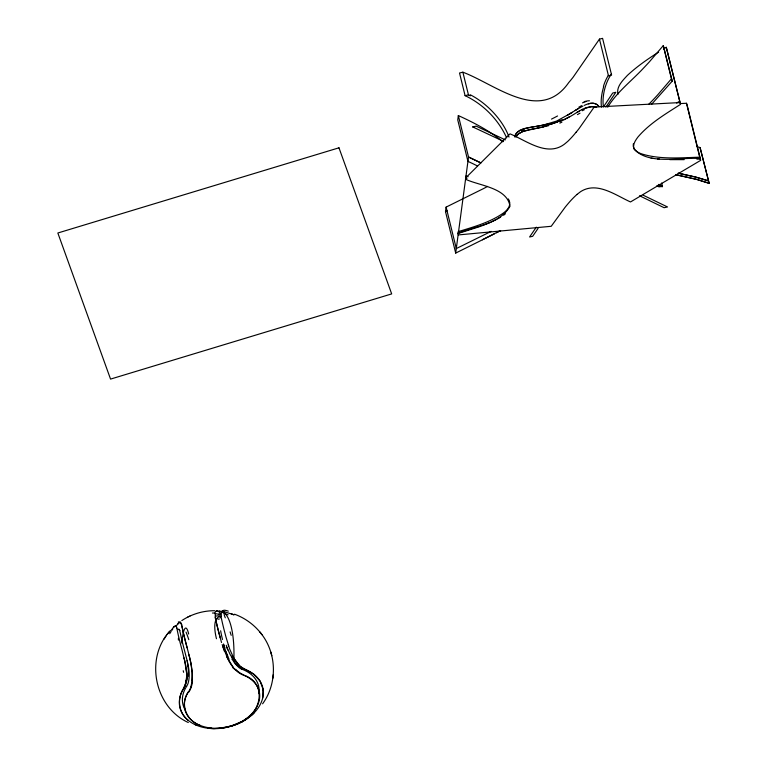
<?xml version="1.0" encoding="UTF-8"?>
<svg xmlns="http://www.w3.org/2000/svg" width="767" height="767" viewBox="0 0 767 767"><rect width="100%" height="100%" fill="white"/><g stroke="black" fill="none" stroke-linecap="round" stroke-linejoin="round"><path stroke-width="1.15" d="M262.592 703.809C277.635 683.244 276.925 652.938 260.799 633.187M216.179 611.031L218.068 610.81L216.026 611.078L215.048 612.21L215.441 618.317A56.384 2.982 73.1 0 0 220.254 637.895L221.538 642.506M188.203 676.139L188.298 669.342L187.167 660.445M219.065 615.709L219.467 610.992L222.42 611.721M220.848 613.456L220.838 614.712M192.066 680.847L192.162 672.601L190.83 662.928M272.831 678.354L273.273 674.605M186.611 680.195L186.784 673.359L185.739 665.344M494.399 233.858L455.694 253.081L445.512 211.625L446.116 207.109L483.814 188.442A115.769 82.29 -13.8 0 0 487.563 186.41M502.912 141.79C489.595 130.706 474.016 122.749 458.34 115.558L457.755 119.92L467.937 161.377A335.074 238.173 -13.8 0 1 477.525 165.988M455.694 253.081L468.522 157.014L458.34 115.558M222.248 612.44C220.628 609.564 220.58 617.128 221.404 618.365A54.284 2.876 73.1 0 0 226.035 637.224L229.726 649.179L233.705 658.076M262.688 698.028L263.1 689.389L260.042 681.067L253.695 674.155L240.071 666.341L233.734 658.134M633.341 143.793C632.171 148.827 637.07 152.422 641.279 153.774C660.08 159.737 680.329 157.734 699.725 157.197L700.376 158.99L696.896 159.143M219.861 618.068L221.347 616.006M514.542 136.833C517.006 128.482 527.217 127.993 534.331 126.68M514.59 136.66L516.536 132.988L520.342 130.131M603.715 86.585L603.207 88.33A25.282 10.901 -74.9 0 0 601.491 107.092M190.667 687.299C194.684 674.27 190.398 660.627 187.177 647.914A56.384 2.963 73.2 0 1 182.364 628.346C182.364 626.131 180.907 619.132 178.097 623.638M184.032 687.865C176.765 697.884 178.26 713.051 188.471 720.52M607.713 107.217C617.004 91.867 631.663 80.938 643.714 67.908A296.513 210.762 -13.8 0 0 649.496 61.715L663.292 45.608L672.266 81.091L651.442 104.465M170.523 630.378C144.522 657.463 154.109 707.059 188.308 722.524M164.033 639.16L164.943 637.751M165.116 637.482L165.998 636.131M603.524 106.795L612.699 93.037L615.834 92.28L605.882 107.14M171.635 630.158C172.402 627.751 176.439 623.303 176.793 628.163M599.458 39.107L608.471 75.818L611.587 75.013L602.584 38.35L599.458 39.107L573.102 77.246A167.57 119.106 -13.8 0 1 568.711 82.596C540.112 123.717 495.223 84.255 462.875 72.194L459.529 72.999L465.09 95.654C483.277 104.226 498.387 119.547 506.661 137.868M536.315 227.157L529.585 236.993L532.662 236.322L538.07 228.413M177.455 624.472L180.14 621.97L181.664 625.009M167.101 634.577L168.078 633.35M168.318 633.034L169.248 631.855M173.735 627.224L174.167 626.697M576.209 132.154L576.774 131.464A186.304 132.432 -13.8 0 0 579.229 128.357L594.147 107.102L679.859 102.577L680.511 104.37C665.507 113.986 649.678 123.305 637.962 136.996C635.44 140.303 632.516 144.56 633.916 148.923C648.69 165.48 680.77 156.919 700.05 158.539L700.702 160.332L630.503 201.951C615.728 195.345 597.244 181.319 580.993 191.414A30.977 22.022 -13.8 0 0 579.593 192.412L577.177 194.348M663.292 45.608L671.441 78.809L657.645 94.916A296.513 210.762 -13.8 0 1 651.864 101.11L648.661 104.389M181.616 627.118L182.182 626.534M174.272 626.581C176.966 623.887 176.976 630.177 177.541 631.663A54.246 2.847 73.2 0 0 182.172 650.521L185.652 664.903M517.792 134.388L515.692 137.015L518.741 133.621L523.717 131.167L548.405 125.759M518.08 134.139L522.394 131.665L529.46 129.652M503.66 215.211L505.424 213.763M181.808 620.589C191.453 614.166 203.006 610.657 214.597 610.705M658.613 52.146C647.636 59.069 636.917 66.518 627.406 75.387C622.689 80.516 616.179 86.69 617.924 94.379M663.407 49.117L666.283 47.295L680.185 103.027L666.283 47.295M676.657 103.046L679.533 101.234M570.686 113.295L572.355 112.27M575.586 110.247L567.149 115.491M570.667 113.324L556.574 121.09L542.883 125.203M239.86 722.533C261.768 714.441 268.306 681.777 242.036 674.577C235.872 671.652 231.548 666.015 228.384 660.138M241.212 722.255L252.094 714.834A42.54 30.162 -13.9 0 0 254.232 712.696M575.135 110.515L582.968 106.028M575.902 110.045L577.829 108.876M497.658 218.863L500.659 217.042M241.672 669.16A14.889 11.591 65 0 1 238.94 667.558L235.162 663.771L232.228 659.38L233.897 658.412A58.982 18.619 -84.2 0 0 222.372 611.51M569.344 116.805L563.889 119.786M576.736 112.548L579.545 110.985M566.65 118.319C576.046 114.178 585.413 104.254 596.458 107.351M500.65 230.503L496.479 232.765M500.305 230.685L482.405 239.755M565.941 118.712L559.814 121.752M445.512 211.625L447.123 210.762M177.704 629.295L178.97 629.189L179.881 630.493M491.168 231.366L456.298 248.566L446.116 207.109M582.105 109.662L582.834 109.307M491.024 222.066L496.709 219.314M187.436 617.282L188.049 616.994M189.439 616.313L189.948 616.064M241.039 721.91L231.279 725.985L220.791 728.046M242.525 721.565L237.156 724.125L225.939 727.528L213.888 728.64L207.905 728.219L209.238 728.382M584.32 105.386C588.768 103.133 595.623 101.522 598.902 106.508C596.697 102.979 591.971 102.605 588.366 103.842M585 108.339L591.712 106.517L596.582 107.409M481.954 225.786L490.084 222.526M216.035 616.054L217.761 615.853M480.938 226.198L457.928 233.59L458.196 231.644C473.718 226.879 489.892 222.468 503.353 213.063C507.16 210.35 511.445 205.556 509.183 200.561M523.027 129.038L532.087 127.034M548.223 123.966L539.009 125.922M465.09 95.654L468.455 94.897L470.305 95.846M472.683 126.958L476.125 126.124L505.376 139.891M178.644 629.534L179.603 630.282L180.715 634.923A49.74 2.608 73.2 0 0 184.943 652.161C187.426 662.266 191.136 673.033 188.059 683.407A14.995 10.556 80.8 0 1 186.602 686.254M543.515 126.939L538.06 128.022M530.112 129.508L532.202 129.096M542.528 125.28L533.765 126.766M532.816 128.981L537.533 128.127M538.655 125.98L536.229 126.373M532.643 126.948L533.199 126.852M232.775 667.712L235.325 669.764M700.376 158.99L687.127 105.06L686.475 103.267L681.24 103.535M659.074 186.592L661.921 186.515M659.361 186.573L658.374 184.396M659.553 186.563L660.483 186.534M660.703 186.534L661.605 186.515M661.739 186.515L662.496 186.506L661.643 183.035M684.193 159.651L669.773 159.641M211.174 728.027L209.976 727.893M223.59 611.443L234.05 614.904M651.078 158.203L653.206 158.433M657.453 158.903L659.582 159.133M675.746 174.723L697.529 179.612L709.159 183.332L700.089 147.609A123.372 87.697 -13.8 0 0 697.059 146.593M676.58 174.876L695.564 179.095L709.159 183.332L700.089 147.609M466.988 178.471L465.607 178.069L465.885 176.065L468.148 176.755M223.504 612.056L224.626 612.421M234.52 614.204C245.421 618.135 255.075 625.354 261.959 634.664M196.994 725.429L195.288 724.7M241.682 669.121L242.391 669.409A38.935 27.679 -13.8 0 1 258.93 693.636M472.779 126.939L503.497 141.349M200.177 725.39C186.343 721.153 179.497 703.492 188.548 691.671A38.197 27.19 -13.5 0 0 185.029 699.36A38.245 27.181 -13.8 0 0 209.803 727.893A38.245 27.181 -13.8 0 0 255.718 708.746A38.245 27.181 -13.8 0 0 243.302 675.094M480.42 162.662L468.522 157.014L480.947 162.94M643.158 195.201L667.52 206.965L664.097 207.704L639.515 195.758M241.26 667.319L237.099 663.215L233.398 657.52M233.379 667.645L226.572 656.485M259.524 631.577L260.665 633.034M234.366 661.144L230.301 654.845L226.879 647.223M508.291 198.921L508.895 199.947M227.972 659.361L222.171 644.606M224.51 651.538L222.746 646.466M671.441 78.809L672.266 81.091M228.633 646.025L228.24 644.798M270.77 652.017L271.259 653.752M271.317 653.963L271.796 655.699M188.95 654.673L189.267 655.958M184.099 657.885L184.233 658.441M686.475 103.267L699.725 157.197M462.875 72.194L468.455 94.897M189.296 656.082L190.734 662.439M184.262 658.565L184.531 659.668M184.626 660.099L186.86 674.855L185.576 684.691A16.328 11.457 81 0 1 183.984 687.807M215.191 616.994L215.441 618.317A56.346 2.972 73.1 0 0 220.254 637.895M263.1 689.389L263.177 690.022M222.037 611.27A25.8 5.254 35.2 0 1 222.823 610.858M222.718 610.781A25.877 5.311 35.6 0 0 222.027 611.261A29.779 6.357 39.2 0 0 221.711 611.683M232.296 655.536A53.92 17.018 -84.2 0 1 232.228 659.38M223.034 611.136A18.657 3.394 30.6 0 1 228.288 611.126M231.289 613.677A42.482 30.114 -13.6 0 1 233.686 614.683M178.404 640.109A49.529 3.049 86 0 1 178.385 638.278M183.217 670.732A49.529 1.093 75.7 0 1 183.62 672.314M186.113 680.089A17.603 11.754 83.1 0 1 183.821 687.606M247.463 670.416A42.607 30.287 -13.8 0 1 262.391 699.168A42.607 30.287 -13.8 0 1 231.634 726.119M219.908 728.42A42.607 30.287 -13.8 0 1 183.927 687.98M231.624 726.023A42.597 30.201 -13.8 0 1 219.966 728.314M247.377 670.425A42.482 30.22 -13.9 0 0 244.98 669.418L244.213 669.054A16.232 12.608 64.8 0 1 241.241 667.357M185.259 710.021A38.935 27.679 -13.8 0 1 186.64 686.312M218.911 611.366A27.717 4.66 28.8 0 1 220.465 611.683M218.863 611.328A27.756 4.688 28.9 0 1 220.407 611.644M215.604 613.696A40.344 8.619 39.6 0 1 219.621 614.674M212.449 613.054A51.504 10.009 54.3 0 1 214.856 613.312M227.694 649.927A52.77 6.836 70.5 0 1 226.255 645.296M224.693 647.578A52.338 13.413 66.8 0 1 223.542 643.964M227.799 656.216A40.124 18.12 62.1 0 1 225.843 651.586M218.547 616.371A25.33 4.238 28.7 0 1 219.065 616.467M216.764 618.643A37.142 7.948 39.8 0 1 219.103 619.314M243.321 674.73A22.713 17.008 62.5 0 1 235.632 669.303M190.762 687.376A21.907 15.551 80.1 0 1 188.615 691.757M192.498 681.23A23.278 16.538 80 0 1 188.855 692.055M186.026 632.104A52.827 8.159 79.5 0 1 188.797 639.64M187.177 647.914A56.346 2.972 73.1 0 1 182.364 628.346M187.618 665.756A52.827 0.623 77.2 0 1 187.714 666.178M176.381 625.891A24.026 1.582 -60.1 0 1 177.58 624.233M222.507 639.467A49.529 13.547 66.2 0 1 220.656 630.781M231.183 635.325A49.395 4.401 69.5 0 1 230.11 631.903M178.26 622.123A23.566 2.013 -62.1 0 1 178.912 622.047M223.274 613.101A23.604 2.445 24.2 0 1 228.106 614.827M169.689 633.724A16.788 0.633 -58.4 0 1 171.166 631.452M172.029 630.091A19.022 1.275 -60.2 0 1 172.824 628.93M229.093 659.256A36.969 21.917 60.4 0 1 224.069 645.191M225.287 617.828A37.142 7.354 52.9 0 1 224.127 614.492M184.061 687.577A40.459 28.762 -13.8 0 1 185.23 685.631M187.589 675.976A18.379 11.591 86.8 0 1 184.991 685.295M242.458 668.412A18.686 14.132 61.5 0 1 234.012 661.461M216.457 638.738A46.221 14.995 62.3 0 1 219.17 616.726M181.76 643.091A46.212 5.714 89.2 0 1 188.663 634.012M656.983 185.547A32.895 14.113 42.8 0 1 658.872 186.86M659.447 184.464A32.904 14.889 45.4 0 1 662.074 186.506M584.224 101.647A77.055 31.735 -65.6 0 1 589.439 100.765M559.095 120.908A21.581 8.111 -16.7 0 1 548.184 124.839M558.616 121.387A23.528 6.011 -17 0 1 548.482 124.848M548.616 125.04A24.333 4.516 -16.1 0 1 544.311 126.104M562.307 119.614A25.589 6.491 -17 0 1 548.376 124.81M559.862 123.123A77.515 4.41 -27.3 0 1 561.914 122.145M577.455 114.619A89.212 23.298 -46.9 0 1 579.996 113.152M582.239 110.745A83.296 28.647 -54.6 0 1 584.406 109.681M603.408 106.68A25.282 11.773 -75.9 0 1 611.376 74.159M603.408 86.431A25.282 11.726 -75.8 0 1 608.317 75.387M659.85 184.799A32.895 14.17 42.9 0 1 662.429 186.717M582.517 102.836A87.659 31.38 -58 0 1 585.998 101.551M578.749 107.227A93.651 26.02 -50.1 0 1 581.664 105.635M557.542 115.98A39.587 6.625 -24 0 1 551.492 119.096M521.301 130.774A56.595 23.451 24 0 1 524.158 129.863M470.161 94.734A46.375 23.393 44.7 0 1 509.01 137.111M576.151 132.135A101.311 72.012 -13.8 0 1 567.82 141.329L565.212 143.534A38.197 27.152 -13.8 0 1 563.716 144.695C546.516 156.784 525.97 140.399 510.017 133.851L466.211 177.407L465.933 179.411C479.624 185.767 507.351 187.838 509.988 206.304C500.055 223.878 475.732 226.15 458.522 232.986L458.254 234.932L551.214 226.294L565.097 207.282A164.541 116.958 -13.8 0 1 568.481 203.207A88.397 62.836 -13.8 0 1 577.12 194.319M338.966 147.81L57.841 233.005L110.553 379.099L391.678 293.905L338.966 147.81M680.607 173.678L678.124 173.189L695.19 176.937L708.248 180.811L696.359 177.244L680.607 173.678"/></g></svg>
